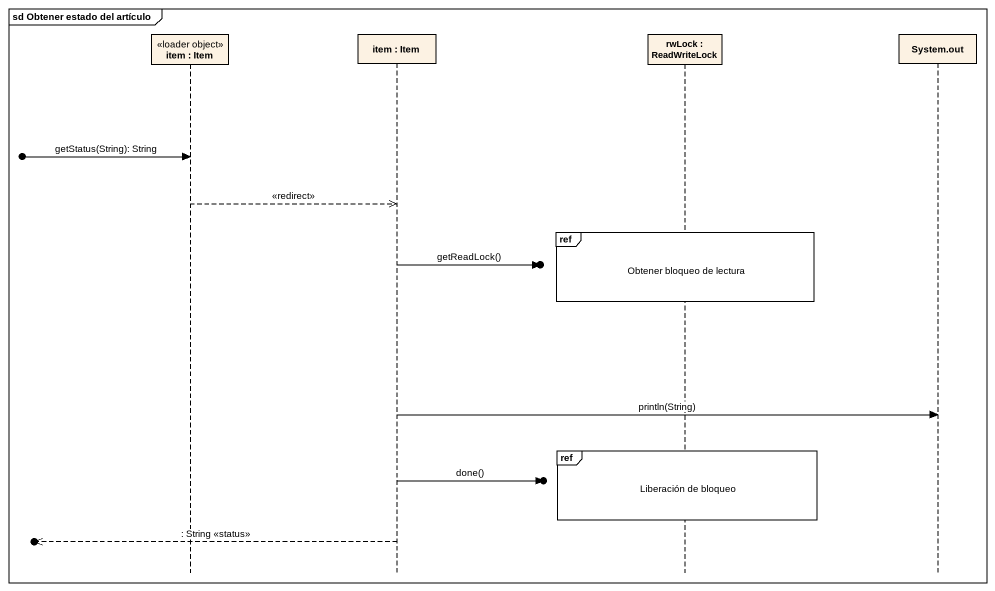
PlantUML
@startuml
mainframe sd Obtener estado del artículo
hide footbox
participant "item : Item" as item <<loader object>>
participant "item : Item" as item_2
participant "rwLock : ReadWriteLock" as rwLock
participant "System.out" as System_out

[o-> item : getStatus(String): String
item -->> item_2 : <<redirect>>
ref over rwLock : Obtener bloqueo de lectura
item_2 ->o] : getReadLock()
item_2 -> System_out : println(String)
ref over rwLock : Liberación de bloqueo
item_2 ->o] : done()
[o<<-- item_2 : : String <<status>>
@enduml
